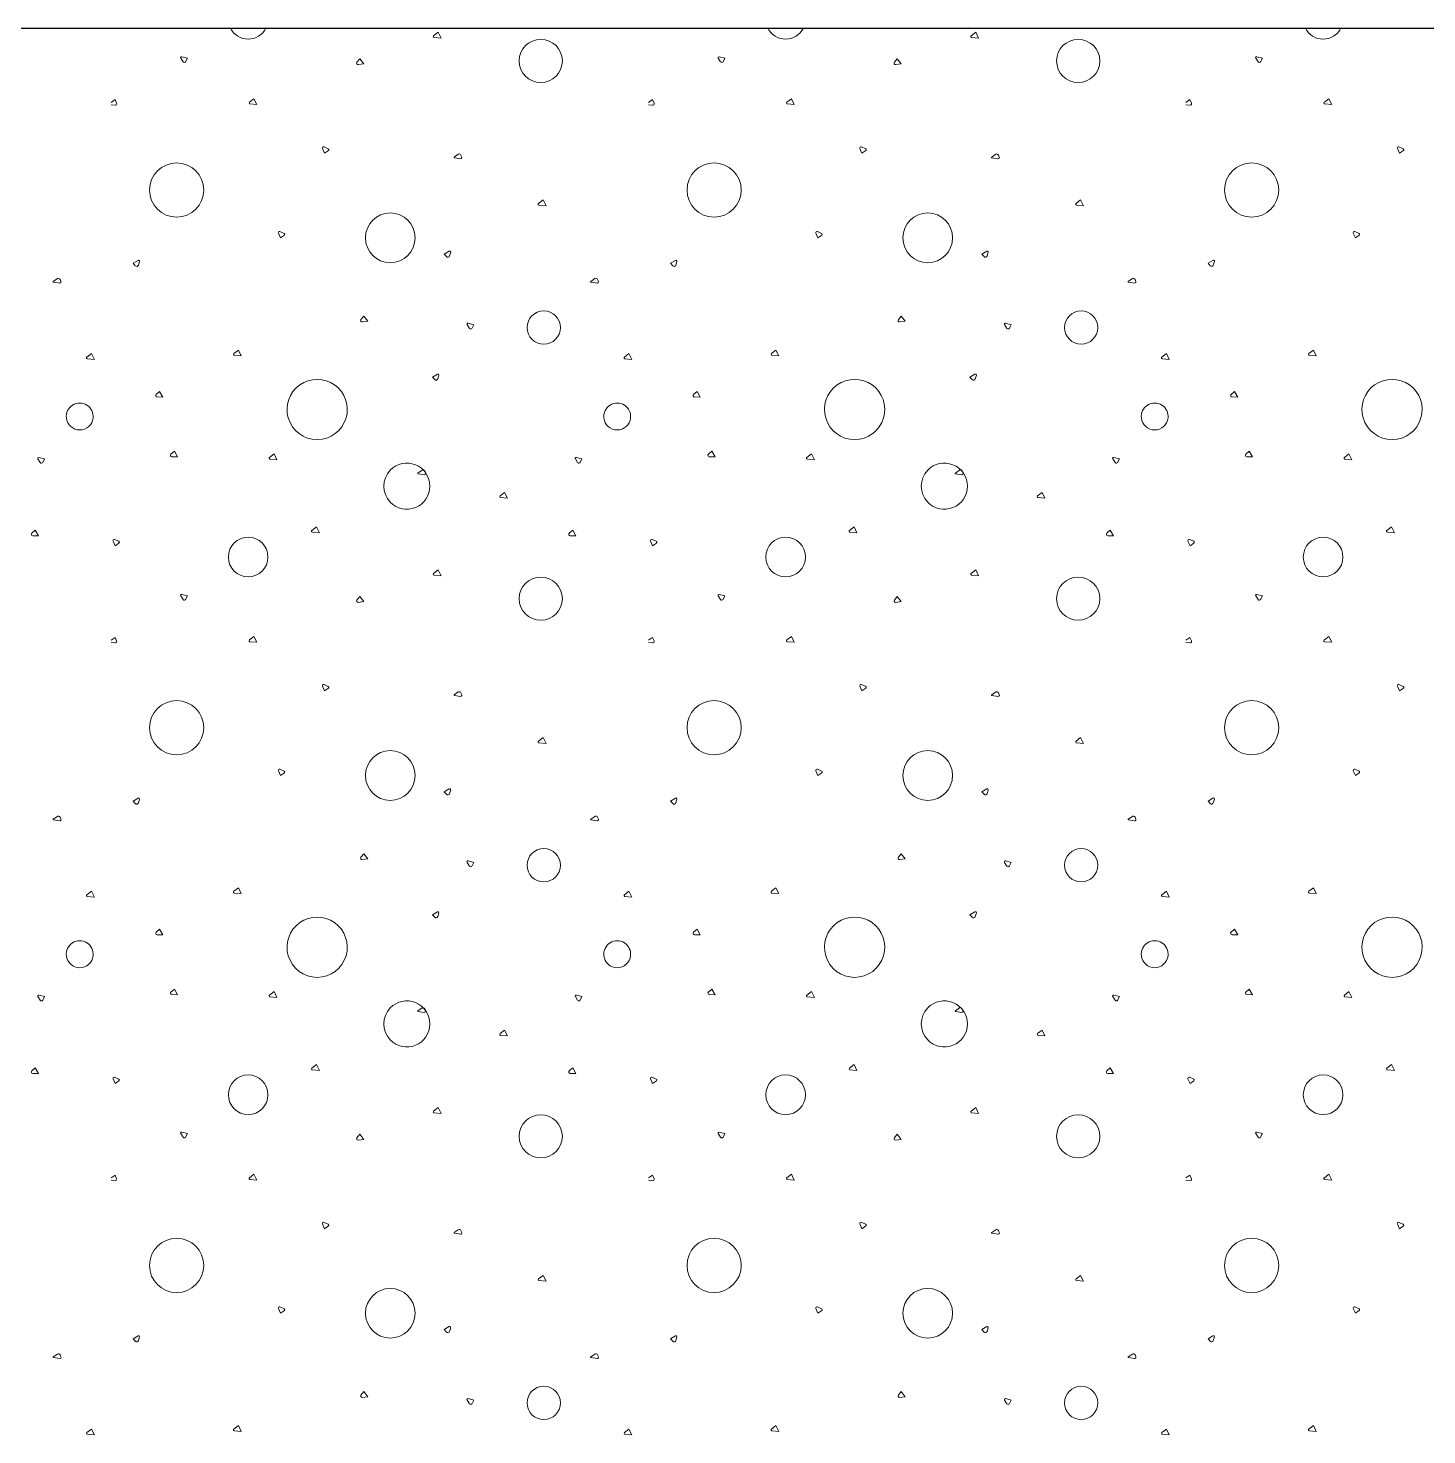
# Model space of a CAD drawing. Header units: millimetres. Extents: x 15 to 2176, y 3 to 641.
# Drawn here: x 315 to 356.64, y 46.22 to 88.07 of the extents above; entities that cross this region are included whole.
import ezdxf
from ezdxf.xclip import XClip

# ---------------------------------------------------------------- set-up
doc = ezdxf.new("R2010")
doc.units = ezdxf.units.MM
doc.header["$MEASUREMENT"] = 0
doc.header["$XCLIPFRAME"] = 0
doc.layers.add('A--------P-', color=7, linetype='Continuous')
doc.layers.add('A-01SF-----', color=7, linetype='Continuous')
doc.layers.add('A-L-10--EF-', color=4, linetype='Continuous', lineweight=0)

# ---------------------------------------------------------------- blocks, each defined once
blk = doc.blocks.new('*X2')
at = {"layer": 'A-L-10--EF-'}
for p, q in [((327.071, 87.847), (327.207, 87.953)), ((327.207, 87.953), (327.292, 87.778)), ((343.071, 87.847), (343.207, 87.953)), ((343.207, 87.953), (343.292, 87.778)), ((327.292, 87.778), (327.086, 87.796)), ((343.292, 87.778), (343.086, 87.796)), ((319.613, 87.072), (319.543, 87.182)), ((319.575, 87.225), (319.741, 87.181)), ((319.741, 87.181), (319.688, 87.076)), ((324.787, 87.058), (324.873, 87.162)), ((324.873, 87.162), (324.993, 87.009)), ((335.613, 87.072), (335.543, 87.182)), ((335.575, 87.225), (335.741, 87.181)), ((335.741, 87.181), (335.688, 87.076)), ((340.787, 87.058), (340.873, 87.162)), ((340.873, 87.162), (340.993, 87.009)), ((351.613, 87.072), (351.543, 87.182)), ((351.575, 87.225), (351.741, 87.181)), ((351.741, 87.181), (351.688, 87.076)), ((324.993, 87.009), (324.825, 86.988)), ((340.993, 87.009), (340.825, 86.988)), ((317.466, 85.862), (317.586, 85.947)), ((317.586, 85.947), (317.633, 85.839)), ((321.586, 85.869), (321.721, 85.974)), ((321.806, 85.8), (321.601, 85.818)), ((321.721, 85.974), (321.806, 85.8)), ((333.466, 85.862), (333.586, 85.947)), ((333.586, 85.947), (333.633, 85.839)), ((337.586, 85.869), (337.721, 85.974)), ((337.806, 85.8), (337.601, 85.818)), ((337.721, 85.974), (337.806, 85.8)), ((349.466, 85.862), (349.586, 85.947)), ((349.586, 85.947), (349.633, 85.839)), ((353.586, 85.869), (353.721, 85.974)), ((353.806, 85.8), (353.601, 85.818)), ((353.721, 85.974), (353.806, 85.8)), ((317.587, 85.779), (317.466, 85.795)), ((333.587, 85.779), (333.466, 85.795)), ((349.587, 85.779), (349.466, 85.795)), ((323.76, 84.492), (323.822, 84.351)), ((323.933, 84.484), (323.808, 84.539)), ((323.822, 84.351), (323.938, 84.435)), ((327.683, 84.236), (327.805, 84.322)), ((327.872, 84.189), (327.688, 84.214)), ((327.884, 84.299), (327.91, 84.239)), ((339.76, 84.492), (339.822, 84.351)), ((339.933, 84.484), (339.808, 84.539)), ((339.822, 84.351), (339.938, 84.435)), ((343.683, 84.236), (343.805, 84.322)), ((343.872, 84.189), (343.688, 84.214)), ((343.884, 84.299), (343.91, 84.239)), ((355.76, 84.492), (355.822, 84.351)), ((355.933, 84.484), (355.808, 84.539)), ((355.822, 84.351), (355.938, 84.435)), ((330.196, 82.857), (330.331, 82.962)), ((330.331, 82.962), (330.416, 82.788)), ((346.196, 82.857), (346.331, 82.962)), ((346.331, 82.962), (346.416, 82.788)), ((330.416, 82.788), (330.211, 82.805)), ((346.416, 82.788), (346.211, 82.805)), ((322.448, 81.974), (322.51, 81.834)), ((322.621, 81.967), (322.496, 82.022)), ((322.51, 81.834), (322.626, 81.917)), ((338.448, 81.974), (338.51, 81.834)), ((338.621, 81.967), (338.496, 82.022)), ((338.51, 81.834), (338.626, 81.917)), ((354.448, 81.974), (354.51, 81.834)), ((354.621, 81.967), (354.496, 82.022)), ((354.51, 81.834), (354.626, 81.917)), ((327.536, 81.438), (327.387, 81.352)), ((327.387, 81.352), (327.455, 81.277)), ((327.545, 81.297), (327.578, 81.404)), ((343.536, 81.438), (343.387, 81.352)), ((343.387, 81.352), (343.455, 81.277)), ((343.545, 81.297), (343.578, 81.404)), ((318.271, 81.163), (318.123, 81.077)), ((318.123, 81.077), (318.19, 81.002)), ((318.28, 81.022), (318.313, 81.129)), ((334.271, 81.163), (334.123, 81.077)), ((334.123, 81.077), (334.19, 81.002)), ((334.28, 81.022), (334.313, 81.129)), ((350.271, 81.163), (350.123, 81.077)), ((350.123, 81.077), (350.19, 81.002)), ((350.28, 81.022), (350.313, 81.129)), ((315.749, 80.536), (315.871, 80.621)), ((315.938, 80.489), (315.755, 80.514)), ((315.95, 80.599), (315.976, 80.539)), ((331.749, 80.536), (331.871, 80.621)), ((331.938, 80.489), (331.755, 80.514)), ((331.95, 80.599), (331.976, 80.539)), ((347.749, 80.536), (347.871, 80.621)), ((347.938, 80.489), (347.755, 80.514)), ((347.95, 80.599), (347.976, 80.539)), ((324.905, 79.402), (324.991, 79.506)), ((325.111, 79.353), (324.943, 79.332)), ((324.991, 79.506), (325.111, 79.353)), ((328.137, 79.141), (328.068, 79.251)), ((328.1, 79.294), (328.265, 79.25)), ((328.265, 79.25), (328.213, 79.145)), ((340.905, 79.402), (340.991, 79.506)), ((341.111, 79.353), (340.943, 79.332)), ((340.991, 79.506), (341.111, 79.353)), ((344.137, 79.141), (344.068, 79.251)), ((344.1, 79.294), (344.265, 79.25)), ((344.265, 79.25), (344.213, 79.145)), ((316.75, 78.286), (316.885, 78.391)), ((316.885, 78.391), (316.97, 78.216)), ((321.124, 78.39), (321.26, 78.495)), ((321.345, 78.321), (321.14, 78.338)), ((321.26, 78.495), (321.345, 78.321)), ((332.75, 78.286), (332.885, 78.391)), ((332.885, 78.391), (332.97, 78.216)), ((337.124, 78.39), (337.26, 78.495)), ((337.345, 78.321), (337.14, 78.338)), ((337.26, 78.495), (337.345, 78.321)), ((348.75, 78.286), (348.885, 78.391)), ((348.885, 78.391), (348.97, 78.216)), ((353.124, 78.39), (353.26, 78.495)), ((353.345, 78.321), (353.14, 78.338)), ((353.26, 78.495), (353.345, 78.321)), ((316.97, 78.216), (316.765, 78.234)), ((332.97, 78.216), (332.765, 78.234)), ((348.97, 78.216), (348.765, 78.234)), ((327.185, 77.779), (327.037, 77.693)), ((327.037, 77.693), (327.104, 77.618)), ((327.194, 77.638), (327.227, 77.746)), ((343.185, 77.779), (343.037, 77.693)), ((343.037, 77.693), (343.104, 77.618)), ((343.194, 77.638), (343.227, 77.746)), ((318.81, 77.175), (318.912, 77.264)), ((319.007, 77.095), (318.838, 77.099)), ((318.912, 77.264), (319.007, 77.095)), ((334.81, 77.175), (334.912, 77.264)), ((335.007, 77.095), (334.838, 77.099)), ((334.912, 77.264), (335.007, 77.095)), ((350.81, 77.175), (350.912, 77.264)), ((351.007, 77.095), (350.838, 77.099)), ((350.912, 77.264), (351.007, 77.095)), ((319.251, 75.394), (319.352, 75.483)), ((319.352, 75.483), (319.447, 75.314)), ((322.184, 75.3), (322.319, 75.405)), ((322.319, 75.405), (322.404, 75.231)), ((335.251, 75.394), (335.352, 75.483)), ((335.352, 75.483), (335.447, 75.314)), ((338.184, 75.3), (338.319, 75.405)), ((338.319, 75.405), (338.404, 75.231)), ((351.251, 75.394), (351.352, 75.483)), ((351.352, 75.483), (351.447, 75.314)), ((354.184, 75.3), (354.319, 75.405)), ((354.319, 75.405), (354.404, 75.231)), ((315.358, 75.149), (315.289, 75.258)), ((315.32, 75.302), (315.486, 75.258)), ((315.486, 75.258), (315.433, 75.153)), ((319.447, 75.314), (319.278, 75.319)), ((322.404, 75.231), (322.199, 75.249)), ((331.358, 75.149), (331.289, 75.258)), ((331.32, 75.302), (331.486, 75.258)), ((331.486, 75.258), (331.433, 75.153)), ((335.447, 75.314), (335.278, 75.319)), ((338.404, 75.231), (338.199, 75.249)), ((347.358, 75.149), (347.289, 75.258)), ((347.32, 75.302), (347.486, 75.258)), ((347.486, 75.258), (347.433, 75.153)), ((351.447, 75.314), (351.278, 75.319)), ((354.404, 75.231), (354.199, 75.249)), ((326.604, 74.834), (326.726, 74.92)), ((326.792, 74.787), (326.609, 74.812)), ((326.805, 74.897), (326.83, 74.837)), ((342.604, 74.834), (342.726, 74.92)), ((342.792, 74.787), (342.609, 74.812)), ((342.805, 74.897), (342.83, 74.837)), ((329.05, 74.155), (329.185, 74.261)), ((329.27, 74.086), (329.065, 74.104)), ((329.185, 74.261), (329.27, 74.086)), ((345.05, 74.155), (345.185, 74.261)), ((345.27, 74.086), (345.065, 74.104)), ((345.185, 74.261), (345.27, 74.086)), ((315.11, 73.045), (315.212, 73.134)), ((315.307, 72.965), (315.138, 72.969)), ((315.212, 73.134), (315.307, 72.965)), ((317.698, 72.804), (317.573, 72.859)), ((323.449, 73.127), (323.585, 73.232)), ((323.67, 73.058), (323.464, 73.075)), ((323.585, 73.232), (323.67, 73.058)), ((331.11, 73.045), (331.212, 73.134)), ((331.307, 72.965), (331.138, 72.969)), ((331.212, 73.134), (331.307, 72.965)), ((333.698, 72.804), (333.573, 72.859)), ((339.449, 73.127), (339.585, 73.232)), ((339.67, 73.058), (339.464, 73.075)), ((339.585, 73.232), (339.67, 73.058)), ((347.11, 73.045), (347.212, 73.134)), ((347.307, 72.965), (347.138, 72.969)), ((347.212, 73.134), (347.307, 72.965)), ((349.698, 72.804), (349.573, 72.859)), ((355.449, 73.127), (355.585, 73.232)), ((355.67, 73.058), (355.464, 73.075)), ((355.585, 73.232), (355.67, 73.058)), ((317.526, 72.811), (317.587, 72.671)), ((317.587, 72.671), (317.703, 72.754)), ((333.526, 72.811), (333.587, 72.671)), ((333.587, 72.671), (333.703, 72.754)), ((349.526, 72.811), (349.587, 72.671)), ((349.587, 72.671), (349.703, 72.754)), ((327.071, 71.847), (327.207, 71.953)), ((327.292, 71.778), (327.086, 71.796)), ((327.207, 71.953), (327.292, 71.778)), ((343.071, 71.847), (343.207, 71.953)), ((343.292, 71.778), (343.086, 71.796)), ((343.207, 71.953), (343.292, 71.778)), ((319.613, 71.072), (319.543, 71.182)), ((319.575, 71.225), (319.741, 71.181)), ((319.741, 71.181), (319.688, 71.076)), ((324.787, 71.058), (324.873, 71.162)), ((324.873, 71.162), (324.993, 71.009)), ((335.613, 71.072), (335.543, 71.182)), ((335.575, 71.225), (335.741, 71.181)), ((335.741, 71.181), (335.688, 71.076)), ((340.787, 71.058), (340.873, 71.162)), ((340.873, 71.162), (340.993, 71.009)), ((351.613, 71.072), (351.543, 71.182)), ((351.575, 71.225), (351.741, 71.181)), ((351.741, 71.181), (351.688, 71.076)), ((324.993, 71.009), (324.825, 70.988)), ((340.993, 71.009), (340.825, 70.988)), ((317.466, 69.862), (317.586, 69.947)), ((317.586, 69.947), (317.633, 69.839)), ((321.586, 69.869), (321.721, 69.974)), ((321.721, 69.974), (321.806, 69.8)), ((333.466, 69.862), (333.586, 69.947)), ((333.586, 69.947), (333.633, 69.839)), ((337.586, 69.869), (337.721, 69.974)), ((337.721, 69.974), (337.806, 69.8)), ((349.466, 69.862), (349.586, 69.947)), ((349.586, 69.947), (349.633, 69.839)), ((353.586, 69.869), (353.721, 69.974)), ((353.721, 69.974), (353.806, 69.8)), ((317.587, 69.779), (317.466, 69.795)), ((321.806, 69.8), (321.601, 69.818)), ((333.587, 69.779), (333.466, 69.795)), ((337.806, 69.8), (337.601, 69.818)), ((349.587, 69.779), (349.466, 69.795)), ((353.806, 69.8), (353.601, 69.818)), ((323.76, 68.492), (323.822, 68.351)), ((323.933, 68.484), (323.808, 68.539)), ((323.822, 68.351), (323.938, 68.435)), ((327.683, 68.236), (327.805, 68.322)), ((327.884, 68.299), (327.91, 68.239)), ((339.76, 68.492), (339.822, 68.351)), ((339.933, 68.484), (339.808, 68.539)), ((339.822, 68.351), (339.938, 68.435)), ((343.683, 68.236), (343.805, 68.322)), ((343.884, 68.299), (343.91, 68.239)), ((355.76, 68.492), (355.822, 68.351)), ((355.933, 68.484), (355.808, 68.539)), ((355.822, 68.351), (355.938, 68.435)), ((327.872, 68.189), (327.688, 68.214)), ((343.872, 68.189), (343.688, 68.214)), ((330.196, 66.857), (330.331, 66.962)), ((330.416, 66.788), (330.211, 66.805)), ((330.331, 66.962), (330.416, 66.788)), ((346.196, 66.857), (346.331, 66.962)), ((346.416, 66.788), (346.211, 66.805)), ((346.331, 66.962), (346.416, 66.788)), ((322.448, 65.974), (322.51, 65.834)), ((322.621, 65.967), (322.496, 66.022)), ((322.51, 65.834), (322.626, 65.917)), ((338.448, 65.974), (338.51, 65.834)), ((338.621, 65.967), (338.496, 66.022)), ((338.51, 65.834), (338.626, 65.917)), ((354.448, 65.974), (354.51, 65.834)), ((354.621, 65.967), (354.496, 66.022)), ((354.51, 65.834), (354.626, 65.917)), ((327.536, 65.438), (327.387, 65.352)), ((327.387, 65.352), (327.455, 65.277)), ((327.545, 65.297), (327.578, 65.404)), ((343.536, 65.438), (343.387, 65.352)), ((343.387, 65.352), (343.455, 65.277)), ((343.545, 65.297), (343.578, 65.404)), ((318.271, 65.163), (318.123, 65.077)), ((318.123, 65.077), (318.19, 65.002)), ((318.28, 65.022), (318.313, 65.129)), ((334.271, 65.163), (334.123, 65.077)), ((334.123, 65.077), (334.19, 65.002)), ((334.28, 65.022), (334.313, 65.129)), ((350.271, 65.163), (350.123, 65.077)), ((350.123, 65.077), (350.19, 65.002)), ((350.28, 65.022), (350.313, 65.129)), ((315.749, 64.536), (315.871, 64.621)), ((315.938, 64.489), (315.755, 64.514)), ((315.95, 64.599), (315.976, 64.539)), ((331.749, 64.536), (331.871, 64.621)), ((331.938, 64.489), (331.755, 64.514)), ((331.95, 64.599), (331.976, 64.539)), ((347.749, 64.536), (347.871, 64.621)), ((347.938, 64.489), (347.755, 64.514)), ((347.95, 64.599), (347.976, 64.539)), ((324.905, 63.402), (324.991, 63.506)), ((325.111, 63.353), (324.943, 63.332)), ((324.991, 63.506), (325.111, 63.353)), ((328.137, 63.141), (328.068, 63.251)), ((328.1, 63.294), (328.265, 63.25)), ((328.265, 63.25), (328.213, 63.145)), ((340.905, 63.402), (340.991, 63.506)), ((341.111, 63.353), (340.943, 63.332)), ((340.991, 63.506), (341.111, 63.353)), ((344.137, 63.141), (344.068, 63.251)), ((344.1, 63.294), (344.265, 63.25)), ((344.265, 63.25), (344.213, 63.145)), ((316.75, 62.286), (316.885, 62.391)), ((316.885, 62.391), (316.97, 62.216)), ((321.124, 62.39), (321.26, 62.495)), ((321.26, 62.495), (321.345, 62.321)), ((332.75, 62.286), (332.885, 62.391)), ((332.885, 62.391), (332.97, 62.216)), ((337.124, 62.39), (337.26, 62.495)), ((337.26, 62.495), (337.345, 62.321)), ((348.75, 62.286), (348.885, 62.391)), ((348.885, 62.391), (348.97, 62.216)), ((353.124, 62.39), (353.26, 62.495)), ((353.26, 62.495), (353.345, 62.321)), ((316.97, 62.216), (316.765, 62.234)), ((321.345, 62.321), (321.14, 62.338)), ((332.97, 62.216), (332.765, 62.234)), ((337.345, 62.321), (337.14, 62.338)), ((348.97, 62.216), (348.765, 62.234)), ((353.345, 62.321), (353.14, 62.338)), ((327.185, 61.779), (327.037, 61.693)), ((327.037, 61.693), (327.104, 61.618)), ((327.194, 61.638), (327.227, 61.746)), ((343.185, 61.779), (343.037, 61.693)), ((343.037, 61.693), (343.104, 61.618)), ((343.194, 61.638), (343.227, 61.746)), ((318.81, 61.175), (318.912, 61.264)), ((318.912, 61.264), (319.007, 61.095)), ((334.81, 61.175), (334.912, 61.264)), ((334.912, 61.264), (335.007, 61.095)), ((350.81, 61.175), (350.912, 61.264)), ((350.912, 61.264), (351.007, 61.095)), ((319.007, 61.095), (318.838, 61.099)), ((335.007, 61.095), (334.838, 61.099)), ((351.007, 61.095), (350.838, 61.099)), ((319.251, 59.394), (319.352, 59.483)), ((319.352, 59.483), (319.447, 59.314)), ((335.251, 59.394), (335.352, 59.483)), ((335.352, 59.483), (335.447, 59.314)), ((351.251, 59.394), (351.352, 59.483)), ((351.352, 59.483), (351.447, 59.314)), ((315.358, 59.149), (315.289, 59.258)), ((315.32, 59.302), (315.486, 59.258)), ((315.486, 59.258), (315.433, 59.153)), ((319.447, 59.314), (319.278, 59.319)), ((322.184, 59.3), (322.319, 59.405)), ((322.404, 59.231), (322.199, 59.249)), ((322.319, 59.405), (322.404, 59.231)), ((331.358, 59.149), (331.289, 59.258)), ((331.32, 59.302), (331.486, 59.258)), ((331.486, 59.258), (331.433, 59.153)), ((335.447, 59.314), (335.278, 59.319)), ((338.184, 59.3), (338.319, 59.405)), ((338.404, 59.231), (338.199, 59.249)), ((338.319, 59.405), (338.404, 59.231)), ((347.358, 59.149), (347.289, 59.258)), ((347.32, 59.302), (347.486, 59.258)), ((347.486, 59.258), (347.433, 59.153)), ((351.447, 59.314), (351.278, 59.319)), ((354.184, 59.3), (354.319, 59.405)), ((354.404, 59.231), (354.199, 59.249)), ((354.319, 59.405), (354.404, 59.231)), ((326.604, 58.834), (326.726, 58.92)), ((326.792, 58.787), (326.609, 58.812)), ((326.805, 58.897), (326.83, 58.837)), ((342.604, 58.834), (342.726, 58.92)), ((342.792, 58.787), (342.609, 58.812)), ((342.805, 58.897), (342.83, 58.837)), ((329.05, 58.155), (329.185, 58.261)), ((329.185, 58.261), (329.27, 58.086)), ((345.05, 58.155), (345.185, 58.261)), ((345.185, 58.261), (345.27, 58.086)), ((329.27, 58.086), (329.065, 58.104)), ((345.27, 58.086), (345.065, 58.104)), ((315.11, 57.045), (315.212, 57.134)), ((315.307, 56.965), (315.138, 56.969)), ((315.212, 57.134), (315.307, 56.965)), ((323.449, 57.127), (323.585, 57.232)), ((323.67, 57.058), (323.464, 57.075)), ((323.585, 57.232), (323.67, 57.058)), ((331.11, 57.045), (331.212, 57.134)), ((331.307, 56.965), (331.138, 56.969)), ((331.212, 57.134), (331.307, 56.965)), ((339.449, 57.127), (339.585, 57.232)), ((339.67, 57.058), (339.464, 57.075)), ((339.585, 57.232), (339.67, 57.058)), ((347.11, 57.045), (347.212, 57.134)), ((347.307, 56.965), (347.138, 56.969)), ((347.212, 57.134), (347.307, 56.965)), ((355.449, 57.127), (355.585, 57.232)), ((355.67, 57.058), (355.464, 57.075)), ((355.585, 57.232), (355.67, 57.058)), ((317.526, 56.811), (317.587, 56.671)), ((317.698, 56.804), (317.573, 56.859)), ((317.587, 56.671), (317.703, 56.754)), ((333.526, 56.811), (333.587, 56.671)), ((333.698, 56.804), (333.573, 56.859)), ((333.587, 56.671), (333.703, 56.754)), ((349.526, 56.811), (349.587, 56.671)), ((349.698, 56.804), (349.573, 56.859)), ((349.587, 56.671), (349.703, 56.754)), ((327.071, 55.847), (327.207, 55.953)), ((327.292, 55.778), (327.086, 55.796)), ((327.207, 55.953), (327.292, 55.778)), ((343.071, 55.847), (343.207, 55.953)), ((343.292, 55.778), (343.086, 55.796)), ((343.207, 55.953), (343.292, 55.778)), ((319.613, 55.072), (319.543, 55.182)), ((319.575, 55.225), (319.741, 55.181)), ((319.741, 55.181), (319.688, 55.076)), ((324.787, 55.058), (324.873, 55.162)), ((324.993, 55.009), (324.825, 54.988)), ((324.873, 55.162), (324.993, 55.009)), ((335.613, 55.072), (335.543, 55.182)), ((335.575, 55.225), (335.741, 55.181)), ((335.741, 55.181), (335.688, 55.076)), ((340.787, 55.058), (340.873, 55.162)), ((340.993, 55.009), (340.825, 54.988)), ((340.873, 55.162), (340.993, 55.009)), ((351.613, 55.072), (351.543, 55.182)), ((351.575, 55.225), (351.741, 55.181)), ((351.741, 55.181), (351.688, 55.076)), ((317.466, 53.862), (317.586, 53.947)), ((317.587, 53.779), (317.466, 53.795)), ((317.586, 53.947), (317.633, 53.839)), ((321.586, 53.869), (321.721, 53.974)), ((321.806, 53.8), (321.601, 53.818)), ((321.721, 53.974), (321.806, 53.8)), ((333.466, 53.862), (333.586, 53.947)), ((333.587, 53.779), (333.466, 53.795)), ((333.586, 53.947), (333.633, 53.839)), ((337.586, 53.869), (337.721, 53.974)), ((337.806, 53.8), (337.601, 53.818)), ((337.721, 53.974), (337.806, 53.8)), ((349.466, 53.862), (349.586, 53.947)), ((349.587, 53.779), (349.466, 53.795)), ((349.586, 53.947), (349.633, 53.839)), ((353.586, 53.869), (353.721, 53.974)), ((353.806, 53.8), (353.601, 53.818)), ((353.721, 53.974), (353.806, 53.8)), ((323.76, 52.492), (323.822, 52.351)), ((323.933, 52.484), (323.808, 52.539)), ((323.822, 52.351), (323.938, 52.435)), ((339.76, 52.492), (339.822, 52.351)), ((339.933, 52.484), (339.808, 52.539)), ((339.822, 52.351), (339.938, 52.435)), ((355.76, 52.492), (355.822, 52.351)), ((355.933, 52.484), (355.808, 52.539)), ((355.822, 52.351), (355.938, 52.435)), ((327.683, 52.236), (327.805, 52.322)), ((327.872, 52.189), (327.688, 52.214)), ((327.884, 52.299), (327.91, 52.239)), ((343.683, 52.236), (343.805, 52.322)), ((343.872, 52.189), (343.688, 52.214)), ((343.884, 52.299), (343.91, 52.239)), ((330.196, 50.857), (330.331, 50.962)), ((330.416, 50.788), (330.211, 50.805)), ((330.331, 50.962), (330.416, 50.788)), ((346.196, 50.857), (346.331, 50.962)), ((346.416, 50.788), (346.211, 50.805)), ((346.331, 50.962), (346.416, 50.788)), ((322.448, 49.974), (322.51, 49.834)), ((322.621, 49.967), (322.496, 50.022)), ((322.51, 49.834), (322.626, 49.917)), ((338.448, 49.974), (338.51, 49.834)), ((338.621, 49.967), (338.496, 50.022)), ((338.51, 49.834), (338.626, 49.917)), ((354.448, 49.974), (354.51, 49.834)), ((354.621, 49.967), (354.496, 50.022)), ((354.51, 49.834), (354.626, 49.917)), ((327.536, 49.438), (327.387, 49.352)), ((327.545, 49.297), (327.578, 49.404)), ((343.536, 49.438), (343.387, 49.352)), ((343.545, 49.297), (343.578, 49.404)), ((318.271, 49.163), (318.123, 49.077)), ((318.123, 49.077), (318.19, 49.002)), ((318.28, 49.022), (318.313, 49.129)), ((327.387, 49.352), (327.455, 49.277)), ((334.271, 49.163), (334.123, 49.077)), ((334.123, 49.077), (334.19, 49.002)), ((334.28, 49.022), (334.313, 49.129)), ((343.387, 49.352), (343.455, 49.277)), ((350.271, 49.163), (350.123, 49.077)), ((350.123, 49.077), (350.19, 49.002)), ((350.28, 49.022), (350.313, 49.129)), ((315.749, 48.536), (315.871, 48.621)), ((315.95, 48.599), (315.976, 48.539)), ((331.749, 48.536), (331.871, 48.621)), ((331.95, 48.599), (331.976, 48.539)), ((347.749, 48.536), (347.871, 48.621)), ((347.95, 48.599), (347.976, 48.539)), ((315.938, 48.489), (315.755, 48.514)), ((331.938, 48.489), (331.755, 48.514)), ((347.938, 48.489), (347.755, 48.514)), ((324.905, 47.402), (324.991, 47.506)), ((325.111, 47.353), (324.943, 47.332)), ((324.991, 47.506), (325.111, 47.353)), ((340.905, 47.402), (340.991, 47.506)), ((341.111, 47.353), (340.943, 47.332)), ((340.991, 47.506), (341.111, 47.353)), ((328.137, 47.141), (328.068, 47.251)), ((328.1, 47.294), (328.265, 47.25)), ((328.265, 47.25), (328.213, 47.145)), ((344.137, 47.141), (344.068, 47.251)), ((344.1, 47.294), (344.265, 47.25)), ((344.265, 47.25), (344.213, 47.145)), ((321.124, 46.39), (321.26, 46.495)), ((321.26, 46.495), (321.345, 46.321)), ((337.124, 46.39), (337.26, 46.495)), ((337.26, 46.495), (337.345, 46.321)), ((353.124, 46.39), (353.26, 46.495)), ((353.26, 46.495), (353.345, 46.321)), ((316.75, 46.286), (316.885, 46.391)), ((316.97, 46.216), (316.765, 46.234)), ((316.885, 46.391), (316.97, 46.216)), ((321.345, 46.321), (321.14, 46.338)), ((332.75, 46.286), (332.885, 46.391)), ((332.97, 46.216), (332.765, 46.234)), ((332.885, 46.391), (332.97, 46.216)), ((337.345, 46.321), (337.14, 46.338)), ((348.75, 46.286), (348.885, 46.391)), ((348.97, 46.216), (348.765, 46.234)), ((348.885, 46.391), (348.97, 46.216)), ((353.345, 46.321), (353.14, 46.338))]:
    blk.add_line(p, q, dxfattribs=at)
for centre, radius in [((330.259, 87.098), 0.643), ((346.259, 87.098), 0.643), ((319.42, 83.257), 0.807), ((335.42, 83.257), 0.807), ((351.42, 83.257), 0.807), ((330.347, 79.166), 0.496), ((346.347, 79.166), 0.496), ((321.549, 72.337), 0.59), ((337.549, 72.337), 0.59), ((353.549, 72.337), 0.59), ((330.259, 71.098), 0.643), ((346.259, 71.098), 0.643), ((319.42, 67.257), 0.807), ((335.42, 67.257), 0.807), ((351.42, 67.257), 0.807), ((330.347, 63.166), 0.496), ((346.347, 63.166), 0.496), ((321.549, 56.337), 0.59), ((337.549, 56.337), 0.59), ((353.549, 56.337), 0.59), ((330.259, 55.098), 0.643), ((346.259, 55.098), 0.643), ((319.42, 51.257), 0.807), ((335.42, 51.257), 0.807), ((351.42, 51.257), 0.807), ((330.347, 47.166), 0.496), ((346.347, 47.166), 0.496)]:
    blk.add_circle(centre, radius, dxfattribs=at)
for centre, radius, start, end in [((321.549, 88.337), 0.59, 206.4527, 333.5473), ((337.549, 88.337), 0.59, 206.4527, 333.5473), ((353.549, 88.337), 0.59, 206.4527, 333.5473), ((327.089, 87.825), 0.0288, 127.9022, 265.0768), ((343.089, 87.825), 0.0288, 127.9022, 265.0768), ((319.568, 87.197), 0.0288, 75.2067, 212.3813), ((319.649, 87.095), 0.0432, 212.3813, 333.2854), ((335.568, 87.197), 0.0288, 75.2067, 212.3813), ((335.649, 87.095), 0.0432, 212.3813, 333.2854), ((351.568, 87.197), 0.0288, 75.2067, 212.3813), ((351.649, 87.095), 0.0432, 212.3813, 333.2854), ((324.82, 87.03), 0.0432, 140.1139, 277.2885), ((340.82, 87.03), 0.0432, 140.1139, 277.2885), ((317.593, 85.822), 0.0432, 262.2885, 23.1926), ((321.603, 85.846), 0.0288, 127.9022, 265.0768), ((333.593, 85.822), 0.0432, 262.2885, 23.1926), ((337.603, 85.846), 0.0288, 127.9022, 265.0768), ((349.593, 85.822), 0.0432, 262.2885, 23.1926), ((353.603, 85.846), 0.0288, 127.9022, 265.0768), ((323.793, 84.506), 0.036, 66.4475, 203.6221), ((323.922, 84.458), 0.0288, 305.5434, 66.4475), ((327.69, 84.226), 0.012, 125.1139, 262.2885), ((327.835, 84.278), 0.0528, 23.1926, 125.1139), ((327.876, 84.225), 0.036, 262.2885, 23.1926), ((339.793, 84.506), 0.036, 66.4475, 203.6221), ((339.922, 84.458), 0.0288, 305.5434, 66.4475), ((343.69, 84.226), 0.012, 125.1139, 262.2885), ((343.835, 84.278), 0.0528, 23.1926, 125.1139), ((343.876, 84.225), 0.036, 262.2885, 23.1926), ((355.793, 84.506), 0.036, 66.4475, 203.6221), ((355.922, 84.458), 0.0288, 305.5434, 66.4475), ((325.78, 81.835), 0.74, 90, 270), ((325.78, 81.835), 0.74, 270, 90), ((330.214, 82.834), 0.0288, 127.9022, 265.0768), ((341.78, 81.835), 0.74, 90, 270), ((341.78, 81.835), 0.74, 270, 90), ((346.214, 82.834), 0.0288, 127.9022, 265.0768), ((322.481, 81.989), 0.036, 66.4475, 203.6221), ((322.609, 81.941), 0.0288, 305.5434, 66.4475), ((338.481, 81.989), 0.036, 66.4475, 203.6221), ((338.609, 81.941), 0.0288, 305.5434, 66.4475), ((354.481, 81.989), 0.036, 66.4475, 203.6221), ((354.609, 81.941), 0.0288, 305.5434, 66.4475), ((327.494, 81.312), 0.0528, 221.9213, 342.8254), ((327.55, 81.413), 0.0288, 342.8254, 120), ((343.494, 81.312), 0.0528, 221.9213, 342.8254), ((343.55, 81.413), 0.0288, 342.8254, 120), ((318.23, 81.037), 0.0528, 221.9213, 342.8254), ((318.286, 81.138), 0.0288, 342.8254, 120), ((334.23, 81.037), 0.0528, 221.9213, 342.8254), ((334.286, 81.138), 0.0288, 342.8254, 120), ((350.23, 81.037), 0.0528, 221.9213, 342.8254), ((350.286, 81.138), 0.0288, 342.8254, 120), ((315.756, 80.526), 0.012, 125.1139, 262.2885), ((315.902, 80.578), 0.0528, 23.1926, 125.1139), ((315.943, 80.525), 0.036, 262.2885, 23.1926), ((331.756, 80.526), 0.012, 125.1139, 262.2885), ((331.902, 80.578), 0.0528, 23.1926, 125.1139), ((331.943, 80.525), 0.036, 262.2885, 23.1926), ((347.756, 80.526), 0.012, 125.1139, 262.2885), ((347.902, 80.578), 0.0528, 23.1926, 125.1139), ((347.943, 80.525), 0.036, 262.2885, 23.1926), ((324.938, 79.375), 0.0432, 140.1139, 277.2885), ((328.092, 79.266), 0.0288, 75.2067, 212.3813), ((328.174, 79.164), 0.0432, 212.3813, 333.2854), ((340.938, 79.375), 0.0432, 140.1139, 277.2885), ((344.092, 79.266), 0.0288, 75.2067, 212.3813), ((344.174, 79.164), 0.0432, 212.3813, 333.2854), ((316.767, 78.263), 0.0288, 127.9022, 265.0768), ((321.142, 78.367), 0.0288, 127.9022, 265.0768), ((332.767, 78.263), 0.0288, 127.9022, 265.0768), ((337.142, 78.367), 0.0288, 127.9022, 265.0768), ((348.767, 78.263), 0.0288, 127.9022, 265.0768), ((353.142, 78.367), 0.0288, 127.9022, 265.0768), ((323.603, 76.727), 0.897, 343.6089, 196.3911), ((327.144, 77.654), 0.0528, 221.9213, 342.8254), ((327.2, 77.754), 0.0288, 342.8254, 120), ((339.603, 76.727), 0.897, 343.6089, 196.3911), ((343.144, 77.654), 0.0528, 221.9213, 342.8254), ((343.2, 77.754), 0.0288, 342.8254, 120), ((355.603, 76.727), 0.897, 343.6089, 196.3911), ((318.839, 77.143), 0.0432, 131.2386, 268.4132), ((334.839, 77.143), 0.0432, 131.2386, 268.4132), ((350.839, 77.143), 0.0432, 131.2386, 268.4132), ((316.536, 76.518), 0.4, 353.7067, 186.2933), ((332.536, 76.518), 0.4, 353.7067, 186.2933), ((348.536, 76.518), 0.4, 353.7067, 186.2933), ((316.536, 76.518), 0.4, 186.2933, 353.7067), ((323.603, 76.727), 0.897, 196.3911, 343.6089), ((332.536, 76.518), 0.4, 186.2933, 353.7067), ((339.603, 76.727), 0.897, 196.3911, 343.6089), ((348.536, 76.518), 0.4, 186.2933, 353.7067), ((355.603, 76.727), 0.897, 196.3911, 343.6089), ((319.279, 75.362), 0.0432, 131.2386, 268.4132), ((335.279, 75.362), 0.0432, 131.2386, 268.4132), ((351.279, 75.362), 0.0432, 131.2386, 268.4132), ((315.313, 75.274), 0.0288, 75.2067, 212.3813), ((315.395, 75.172), 0.0432, 212.3813, 333.2854), ((322.201, 75.277), 0.0288, 127.9022, 265.0768), ((326.274, 74.445), 0.686, 223.8713, 136.1287), ((326.756, 74.876), 0.0528, 23.1926, 125.1139), ((331.313, 75.274), 0.0288, 75.2067, 212.3813), ((331.395, 75.172), 0.0432, 212.3813, 333.2854), ((338.201, 75.277), 0.0288, 127.9022, 265.0768), ((342.274, 74.445), 0.686, 223.8713, 136.1287), ((342.756, 74.876), 0.0528, 23.1926, 125.1139), ((347.313, 75.274), 0.0288, 75.2067, 212.3813), ((347.395, 75.172), 0.0432, 212.3813, 333.2854), ((354.201, 75.277), 0.0288, 127.9022, 265.0768), ((326.274, 74.445), 0.686, 136.1287, 223.8713), ((326.611, 74.824), 0.012, 125.1139, 262.2885), ((326.797, 74.823), 0.036, 262.2885, 23.1926), ((342.274, 74.445), 0.686, 136.1287, 223.8713), ((342.611, 74.824), 0.012, 125.1139, 262.2885), ((342.797, 74.823), 0.036, 262.2885, 23.1926), ((329.067, 74.133), 0.0288, 127.9022, 265.0768), ((345.067, 74.133), 0.0288, 127.9022, 265.0768), ((315.139, 73.013), 0.0432, 131.2386, 268.4132), ((317.559, 72.826), 0.036, 66.4475, 203.6221), ((323.467, 73.104), 0.0288, 127.9022, 265.0768), ((331.139, 73.013), 0.0432, 131.2386, 268.4132), ((333.559, 72.826), 0.036, 66.4475, 203.6221), ((339.467, 73.104), 0.0288, 127.9022, 265.0768), ((347.139, 73.013), 0.0432, 131.2386, 268.4132), ((349.559, 72.826), 0.036, 66.4475, 203.6221), ((355.467, 73.104), 0.0288, 127.9022, 265.0768), ((317.687, 72.778), 0.0288, 305.5434, 66.4475), ((333.687, 72.778), 0.0288, 305.5434, 66.4475), ((349.687, 72.778), 0.0288, 305.5434, 66.4475), ((327.089, 71.825), 0.0288, 127.9022, 265.0768), ((343.089, 71.825), 0.0288, 127.9022, 265.0768), ((319.568, 71.197), 0.0288, 75.2067, 212.3813), ((335.568, 71.197), 0.0288, 75.2067, 212.3813), ((351.568, 71.197), 0.0288, 75.2067, 212.3813), ((319.649, 71.095), 0.0432, 212.3813, 333.2854), ((324.82, 71.03), 0.0432, 140.1139, 277.2885), ((335.649, 71.095), 0.0432, 212.3813, 333.2854), ((340.82, 71.03), 0.0432, 140.1139, 277.2885), ((351.649, 71.095), 0.0432, 212.3813, 333.2854), ((317.593, 69.822), 0.0432, 262.2885, 23.1926), ((321.603, 69.846), 0.0288, 127.9022, 265.0768), ((333.593, 69.822), 0.0432, 262.2885, 23.1926), ((337.603, 69.846), 0.0288, 127.9022, 265.0768), ((349.593, 69.822), 0.0432, 262.2885, 23.1926), ((353.603, 69.846), 0.0288, 127.9022, 265.0768), ((323.793, 68.506), 0.036, 66.4475, 203.6221), ((323.922, 68.458), 0.0288, 305.5434, 66.4475), ((327.69, 68.226), 0.012, 125.1139, 262.2885), ((327.835, 68.278), 0.0528, 23.1926, 125.1139), ((327.876, 68.225), 0.036, 262.2885, 23.1926), ((339.793, 68.506), 0.036, 66.4475, 203.6221), ((339.922, 68.458), 0.0288, 305.5434, 66.4475), ((343.69, 68.226), 0.012, 125.1139, 262.2885), ((343.835, 68.278), 0.0528, 23.1926, 125.1139), ((343.876, 68.225), 0.036, 262.2885, 23.1926), ((355.793, 68.506), 0.036, 66.4475, 203.6221), ((355.922, 68.458), 0.0288, 305.5434, 66.4475), ((325.78, 65.835), 0.74, 90, 270), ((325.78, 65.835), 0.74, 270, 90), ((330.214, 66.834), 0.0288, 127.9022, 265.0768), ((341.78, 65.835), 0.74, 90, 270), ((341.78, 65.835), 0.74, 270, 90), ((346.214, 66.834), 0.0288, 127.9022, 265.0768), ((322.481, 65.989), 0.036, 66.4475, 203.6221), ((322.609, 65.941), 0.0288, 305.5434, 66.4475), ((338.481, 65.989), 0.036, 66.4475, 203.6221), ((338.609, 65.941), 0.0288, 305.5434, 66.4475), ((354.481, 65.989), 0.036, 66.4475, 203.6221), ((354.609, 65.941), 0.0288, 305.5434, 66.4475), ((327.55, 65.413), 0.0288, 342.8254, 120), ((343.55, 65.413), 0.0288, 342.8254, 120), ((318.23, 65.037), 0.0528, 221.9213, 342.8254), ((318.286, 65.138), 0.0288, 342.8254, 120), ((327.494, 65.312), 0.0528, 221.9213, 342.8254), ((334.23, 65.037), 0.0528, 221.9213, 342.8254), ((334.286, 65.138), 0.0288, 342.8254, 120), ((343.494, 65.312), 0.0528, 221.9213, 342.8254), ((350.23, 65.037), 0.0528, 221.9213, 342.8254), ((350.286, 65.138), 0.0288, 342.8254, 120), ((315.756, 64.526), 0.012, 125.1139, 262.2885), ((315.902, 64.578), 0.0528, 23.1926, 125.1139), ((315.943, 64.525), 0.036, 262.2885, 23.1926), ((331.756, 64.526), 0.012, 125.1139, 262.2885), ((331.902, 64.578), 0.0528, 23.1926, 125.1139), ((331.943, 64.525), 0.036, 262.2885, 23.1926), ((347.756, 64.526), 0.012, 125.1139, 262.2885), ((347.902, 64.578), 0.0528, 23.1926, 125.1139), ((347.943, 64.525), 0.036, 262.2885, 23.1926), ((324.938, 63.375), 0.0432, 140.1139, 277.2885), ((328.092, 63.266), 0.0288, 75.2067, 212.3813), ((340.938, 63.375), 0.0432, 140.1139, 277.2885), ((344.092, 63.266), 0.0288, 75.2067, 212.3813), ((328.174, 63.164), 0.0432, 212.3813, 333.2854), ((344.174, 63.164), 0.0432, 212.3813, 333.2854), ((321.142, 62.367), 0.0288, 127.9022, 265.0768), ((337.142, 62.367), 0.0288, 127.9022, 265.0768), ((353.142, 62.367), 0.0288, 127.9022, 265.0768), ((316.767, 62.263), 0.0288, 127.9022, 265.0768), ((332.767, 62.263), 0.0288, 127.9022, 265.0768), ((348.767, 62.263), 0.0288, 127.9022, 265.0768), ((323.603, 60.727), 0.897, 343.6089, 196.3911), ((327.144, 61.654), 0.0528, 221.9213, 342.8254), ((327.2, 61.754), 0.0288, 342.8254, 120), ((339.603, 60.727), 0.897, 343.6089, 196.3911), ((343.144, 61.654), 0.0528, 221.9213, 342.8254), ((343.2, 61.754), 0.0288, 342.8254, 120), ((355.603, 60.727), 0.897, 343.6089, 196.3911), ((318.839, 61.143), 0.0432, 131.2386, 268.4132), ((334.839, 61.143), 0.0432, 131.2386, 268.4132), ((350.839, 61.143), 0.0432, 131.2386, 268.4132), ((316.536, 60.518), 0.4, 353.7067, 186.2933), ((332.536, 60.518), 0.4, 353.7067, 186.2933), ((348.536, 60.518), 0.4, 353.7067, 186.2933), ((316.536, 60.518), 0.4, 186.2933, 353.7067), ((323.603, 60.727), 0.897, 196.3911, 343.6089), ((332.536, 60.518), 0.4, 186.2933, 353.7067), ((339.603, 60.727), 0.897, 196.3911, 343.6089), ((348.536, 60.518), 0.4, 186.2933, 353.7067), ((355.603, 60.727), 0.897, 196.3911, 343.6089), ((315.313, 59.274), 0.0288, 75.2067, 212.3813), ((315.395, 59.172), 0.0432, 212.3813, 333.2854), ((319.279, 59.362), 0.0432, 131.2386, 268.4132), ((322.201, 59.277), 0.0288, 127.9022, 265.0768), ((326.274, 58.445), 0.686, 223.8713, 136.1287), ((331.313, 59.274), 0.0288, 75.2067, 212.3813), ((331.395, 59.172), 0.0432, 212.3813, 333.2854), ((335.279, 59.362), 0.0432, 131.2386, 268.4132), ((338.201, 59.277), 0.0288, 127.9022, 265.0768), ((342.274, 58.445), 0.686, 223.8713, 136.1287), ((347.313, 59.274), 0.0288, 75.2067, 212.3813), ((347.395, 59.172), 0.0432, 212.3813, 333.2854), ((351.279, 59.362), 0.0432, 131.2386, 268.4132), ((354.201, 59.277), 0.0288, 127.9022, 265.0768), ((326.274, 58.445), 0.686, 136.1287, 223.8713), ((326.611, 58.824), 0.012, 125.1139, 262.2885), ((326.756, 58.876), 0.0528, 23.1926, 125.1139), ((326.797, 58.823), 0.036, 262.2885, 23.1926), ((342.274, 58.445), 0.686, 136.1287, 223.8713), ((342.611, 58.824), 0.012, 125.1139, 262.2885), ((342.756, 58.876), 0.0528, 23.1926, 125.1139), ((342.797, 58.823), 0.036, 262.2885, 23.1926), ((329.067, 58.133), 0.0288, 127.9022, 265.0768), ((345.067, 58.133), 0.0288, 127.9022, 265.0768), ((315.139, 57.013), 0.0432, 131.2386, 268.4132), ((323.467, 57.104), 0.0288, 127.9022, 265.0768), ((331.139, 57.013), 0.0432, 131.2386, 268.4132), ((339.467, 57.104), 0.0288, 127.9022, 265.0768), ((347.139, 57.013), 0.0432, 131.2386, 268.4132), ((355.467, 57.104), 0.0288, 127.9022, 265.0768), ((317.559, 56.826), 0.036, 66.4475, 203.6221), ((317.687, 56.778), 0.0288, 305.5434, 66.4475), ((333.559, 56.826), 0.036, 66.4475, 203.6221), ((333.687, 56.778), 0.0288, 305.5434, 66.4475), ((349.559, 56.826), 0.036, 66.4475, 203.6221), ((349.687, 56.778), 0.0288, 305.5434, 66.4475), ((327.089, 55.825), 0.0288, 127.9022, 265.0768), ((343.089, 55.825), 0.0288, 127.9022, 265.0768), ((319.568, 55.197), 0.0288, 75.2067, 212.3813), ((319.649, 55.095), 0.0432, 212.3813, 333.2854), ((324.82, 55.03), 0.0432, 140.1139, 277.2885), ((335.568, 55.197), 0.0288, 75.2067, 212.3813), ((335.649, 55.095), 0.0432, 212.3813, 333.2854), ((340.82, 55.03), 0.0432, 140.1139, 277.2885), ((351.568, 55.197), 0.0288, 75.2067, 212.3813), ((351.649, 55.095), 0.0432, 212.3813, 333.2854), ((317.593, 53.822), 0.0432, 262.2885, 23.1926), ((321.603, 53.846), 0.0288, 127.9022, 265.0768), ((333.593, 53.822), 0.0432, 262.2885, 23.1926), ((337.603, 53.846), 0.0288, 127.9022, 265.0768), ((349.593, 53.822), 0.0432, 262.2885, 23.1926), ((353.603, 53.846), 0.0288, 127.9022, 265.0768), ((323.793, 52.506), 0.036, 66.4475, 203.6221), ((323.922, 52.458), 0.0288, 305.5434, 66.4475), ((327.835, 52.278), 0.0528, 23.1926, 125.1139), ((339.793, 52.506), 0.036, 66.4475, 203.6221), ((339.922, 52.458), 0.0288, 305.5434, 66.4475), ((343.835, 52.278), 0.0528, 23.1926, 125.1139), ((355.793, 52.506), 0.036, 66.4475, 203.6221), ((355.922, 52.458), 0.0288, 305.5434, 66.4475), ((327.69, 52.226), 0.012, 125.1139, 262.2885), ((327.876, 52.225), 0.036, 262.2885, 23.1926), ((343.69, 52.226), 0.012, 125.1139, 262.2885), ((343.876, 52.225), 0.036, 262.2885, 23.1926), ((330.214, 50.834), 0.0288, 127.9022, 265.0768), ((346.214, 50.834), 0.0288, 127.9022, 265.0768), ((325.78, 49.835), 0.74, 90, 270), ((325.78, 49.835), 0.74, 270, 90), ((341.78, 49.835), 0.74, 90, 270), ((341.78, 49.835), 0.74, 270, 90), ((322.481, 49.989), 0.036, 66.4475, 203.6221), ((322.609, 49.941), 0.0288, 305.5434, 66.4475), ((338.481, 49.989), 0.036, 66.4475, 203.6221), ((338.609, 49.941), 0.0288, 305.5434, 66.4475), ((354.481, 49.989), 0.036, 66.4475, 203.6221), ((354.609, 49.941), 0.0288, 305.5434, 66.4475), ((327.55, 49.413), 0.0288, 342.8254, 120), ((343.55, 49.413), 0.0288, 342.8254, 120), ((318.23, 49.037), 0.0528, 221.9213, 342.8254), ((318.286, 49.138), 0.0288, 342.8254, 120), ((327.494, 49.312), 0.0528, 221.9213, 342.8254), ((334.23, 49.037), 0.0528, 221.9213, 342.8254), ((334.286, 49.138), 0.0288, 342.8254, 120), ((343.494, 49.312), 0.0528, 221.9213, 342.8254), ((350.23, 49.037), 0.0528, 221.9213, 342.8254), ((350.286, 49.138), 0.0288, 342.8254, 120), ((315.902, 48.578), 0.0528, 23.1926, 125.1139), ((331.902, 48.578), 0.0528, 23.1926, 125.1139), ((347.902, 48.578), 0.0528, 23.1926, 125.1139), ((315.756, 48.526), 0.012, 125.1139, 262.2885), ((315.943, 48.525), 0.036, 262.2885, 23.1926), ((331.756, 48.526), 0.012, 125.1139, 262.2885), ((331.943, 48.525), 0.036, 262.2885, 23.1926), ((347.756, 48.526), 0.012, 125.1139, 262.2885), ((347.943, 48.525), 0.036, 262.2885, 23.1926), ((324.938, 47.375), 0.0432, 140.1139, 277.2885), ((340.938, 47.375), 0.0432, 140.1139, 277.2885), ((328.092, 47.266), 0.0288, 75.2067, 212.3813), ((328.174, 47.164), 0.0432, 212.3813, 333.2854), ((344.092, 47.266), 0.0288, 75.2067, 212.3813), ((344.174, 47.164), 0.0432, 212.3813, 333.2854), ((316.767, 46.263), 0.0288, 127.9022, 265.0768), ((321.142, 46.367), 0.0288, 127.9022, 265.0768), ((332.767, 46.263), 0.0288, 127.9022, 265.0768), ((337.142, 46.367), 0.0288, 127.9022, 265.0768), ((348.767, 46.263), 0.0288, 127.9022, 265.0768), ((353.142, 46.367), 0.0288, 127.9022, 265.0768)]:
    blk.add_arc(centre, radius, start, end, dxfattribs=at)
blk = doc.blocks.new('Drawing_1_1', base_point=(268.282, 329.559))
at = {"layer": 'A-01SF-----'}
blk.add_line((309.921, 88.074), (425.242, 88.074), dxfattribs=at)
at = {"layer": 'A-L-10--EF-'}
blk.add_line((309.921, 88.074), (425.242, 88.074), dxfattribs=at)
blk.add_blockref('*X2', (0, 0))

msp = doc.modelspace()

# ---------------------------------------------------------------- block references
at = {"layer": 'A--------P-'}
ref = msp.add_blockref('Drawing_1_1', (268.282, 329.559), dxfattribs=at)
XClip(ref).set_block_clipping_path([(14.9798483411, 18.4741086751), (521.5845035658, 640.6436337123)])

doc.saveas('drawing.dxf')
